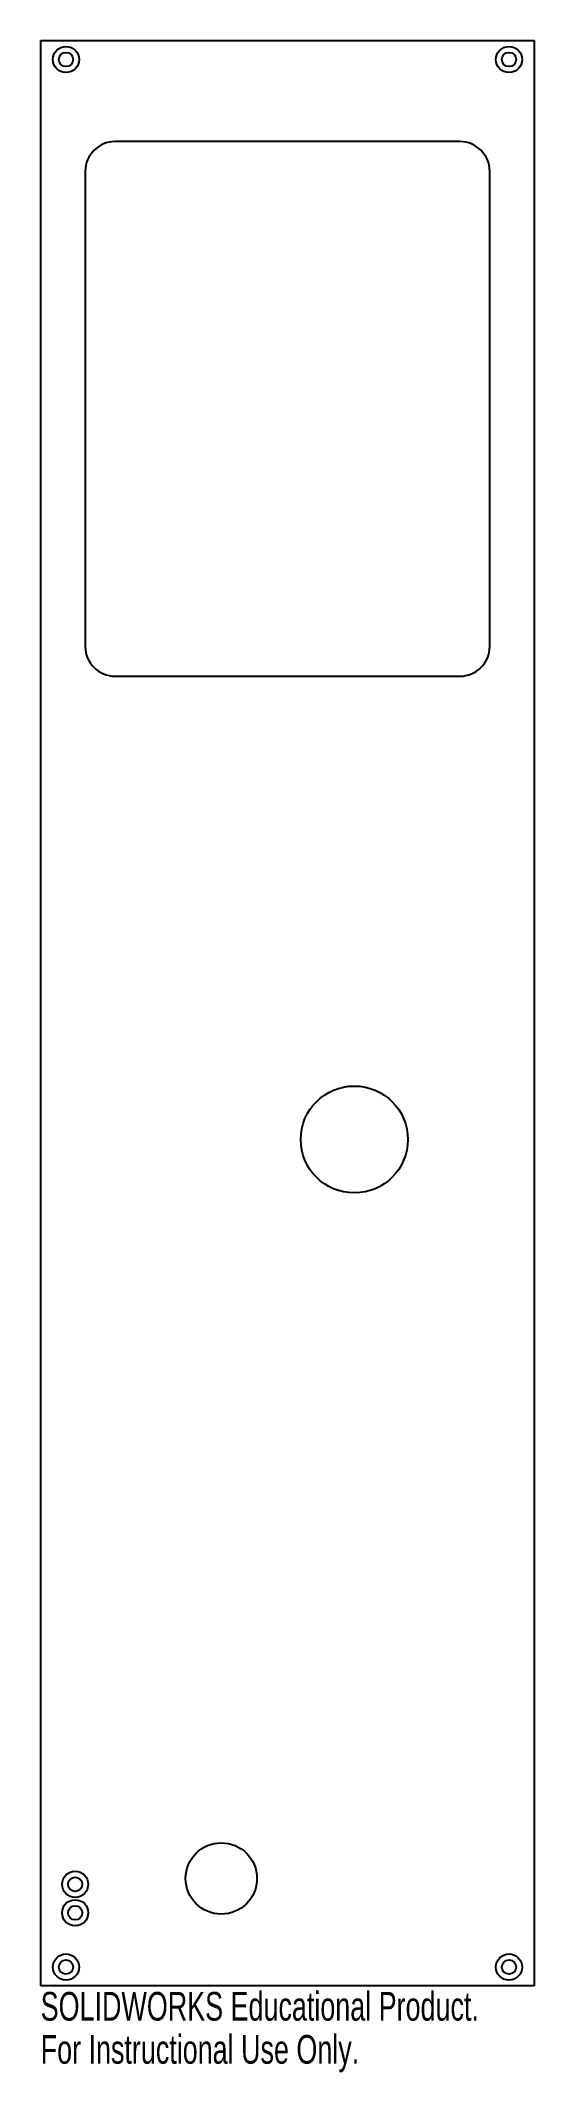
# Model space of a CAD drawing. Header units: millimetres. Extents: x -83 to 0, y -15 to 328.
import ezdxf

# ---------------------------------------------------------------- set-up
doc = ezdxf.new("R2010")
doc.units = ezdxf.units.MM
doc.styles.add('SLDTEXTSTYLE0', font='TXT', dxfattribs={"width": 0.7})

msp = doc.modelspace()

# ---------------------------------------------------------------- linework, layer by layer
at = {"color": 7, "linetype": 'Continuous', "lineweight": 25}
for p, q in [((-83, 0), (-83, 327.5)), ((-83, 327.5), (0, 327.5)), ((0, 327.5), (0, 0)), ((-12.5, 310.5), (-70.5, 310.5)), ((-75.5, 305.5), (-75.5, 225.5)), ((-7.5, 225.5), (-7.5, 305.5)), ((-70.5, 220.5), (-12.5, 220.5)), ((0, 0), (-83, 0))]:
    msp.add_line(p, q, dxfattribs=at)
for centre, radius in [((-78.75, 324.32), 2.2), ((-78.75, 324.32), 1.2), ((-4.25, 324.32), 2.2), ((-4.25, 324.32), 1.2), ((-30.27, 142.5), 9), ((-52.63, 18.08), 6), ((-77.2, 17.1), 2.2), ((-77.2, 17.1), 1.2), ((-77.2, 12.3), 2.2), ((-77.2, 12.3), 1.2), ((-78.75, 3.17), 2.2), ((-78.75, 3.17), 1.2), ((-4.25, 3.17), 2.2), ((-4.25, 3.17), 1.2)]:
    msp.add_circle(centre, radius, dxfattribs=at)
for centre, start, end in [((-70.5, 305.5), 90, 180), ((-12.5, 305.5), 0, 90), ((-70.5, 225.5), 180, 270), ((-12.5, 225.5), 270, 0)]:
    msp.add_arc(centre, 5, start, end, dxfattribs=at)

# ---------------------------------------------------------------- texts
at = {"color": 7, "linetype": 'Continuous', "char_height": 4.8336, "attachment_point": 1, "style": 'SLDTEXTSTYLE0'}
for s, insert in [('SOLIDWORKS Educational Product.', (-83, -1.02)), ('For Instructional Use Only.', (-83, -8.27))]:
    msp.add_mtext(s, dxfattribs=dict(at, insert=insert))

doc.saveas('drawing.dxf')
